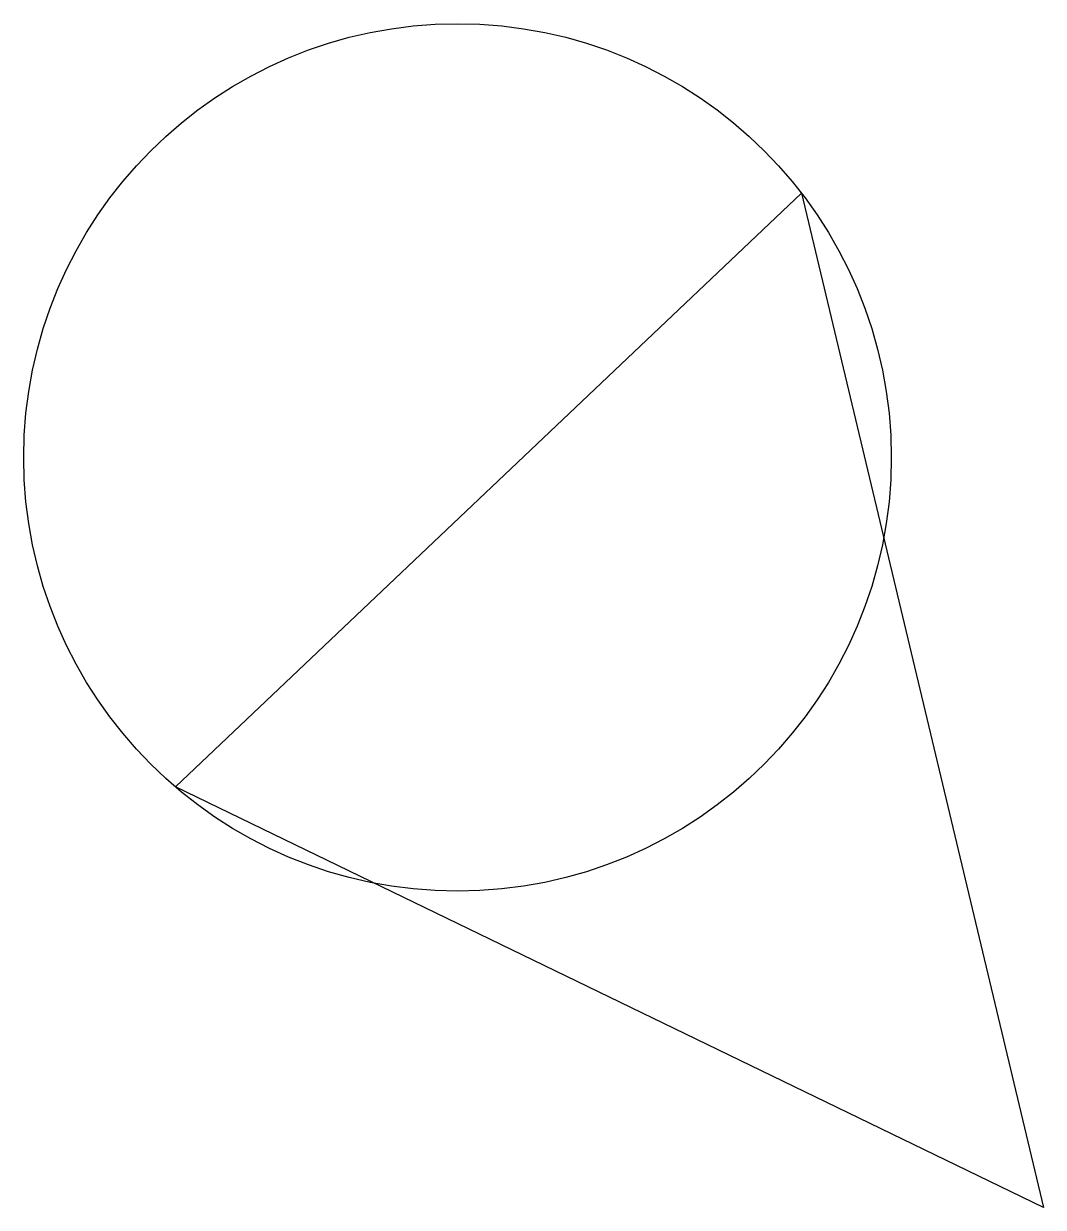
# Model space of a CAD drawing. Header units: inches. Extents: x 60 to 154, y 31 to 140.
import ezdxf

# ---------------------------------------------------------------- set-up
doc = ezdxf.new("R2010")
doc.units = ezdxf.units.IN
doc.header["$MEASUREMENT"] = 0

msp = doc.modelspace()

# ---------------------------------------------------------------- linework, layer by layer
for p, q in [((74, 69.61), (131.71, 124.38)), ((131.71, 124.38), (154.02, 30.84)), ((154.02, 30.84), (74, 69.61))]:
    msp.add_line(p, q)
msp.add_circle((100, 100), 40)

doc.saveas('drawing.dxf')
